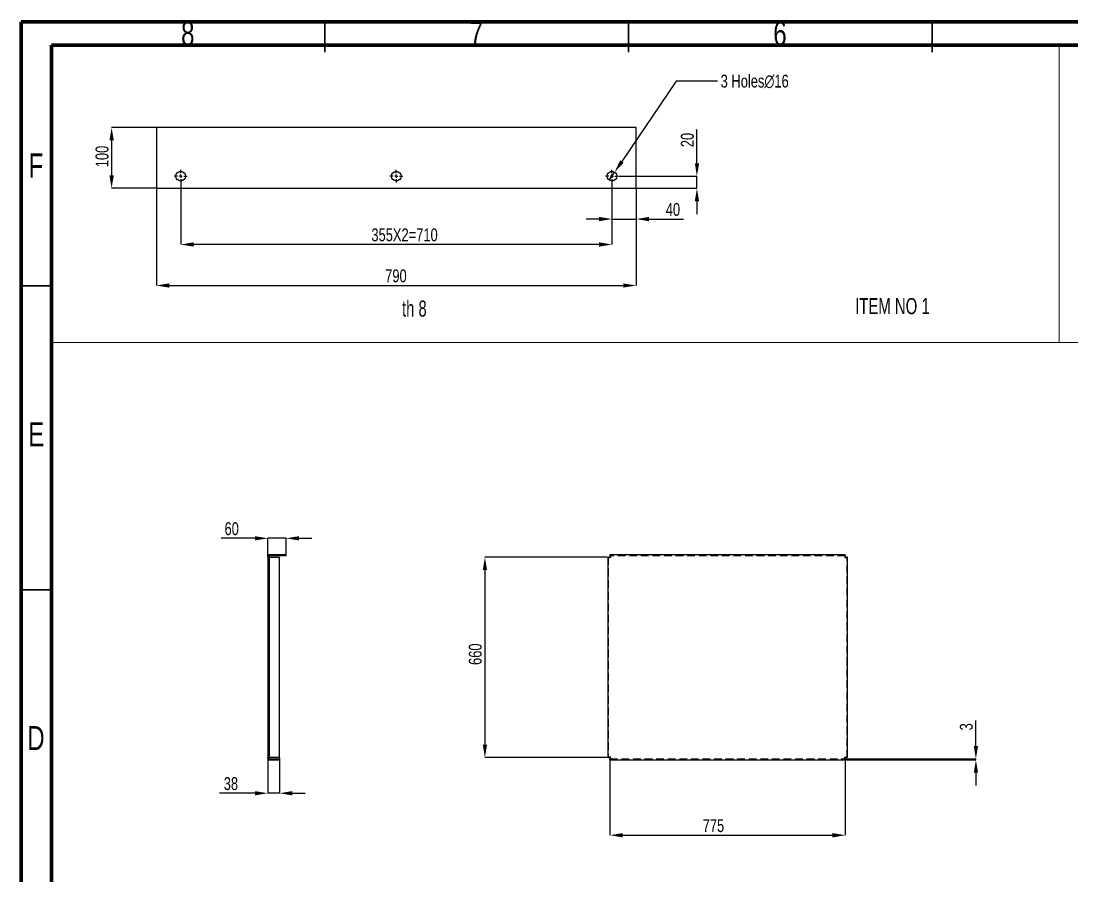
# Model space of a CAD drawing. Header units: millimetres. Extents: x 15 to 1266, y -324 to 294.
# Drawn here: x 866.3 to 1039.3, y 153.7 to 294.4 of the extents above; entities that cross this region are included whole.
import ezdxf

# ---------------------------------------------------------------- set-up
doc = ezdxf.new("R2010")
doc.units = ezdxf.units.MM
doc.header["$PDSIZE"] = -1
doc.linetypes.add('HIDDEN', pattern=[1.905, 1.27, -0.635])
doc.layers.add('FORMAT', color=7, linetype='Continuous')
doc.styles.add('SLDTEXTSTYLE0', font='TXT', dxfattribs={"width": 0.75})
doc.styles.add('SLDTEXTSTYLE3', font='TXT', dxfattribs={"width": 0.694444})
doc.styles.add('SLDTEXTSTYLE4', font='TXT', dxfattribs={"width": 0.6875})
doc.dimstyles.new('SLDDIMSTYLE10', dxfattribs={"dimtxt": 2.116667, "dimasz": 2.116667, "dimexe": 0, "dimexo": 0.0625, "dimgap": 0.529167, "dimtad": 0, "dimtih": 1, "dimtoh": 1, "dimdec": 0, "dimlfac": 10, "dimrnd": 1e-09, "dimzin": 12, "dimdsep": 46, "dimtxsty": 'SLDTEXTSTYLE0', "dimblk1": 'NONE', "dimsah": 1, "dimcen": 0, "dimadec": 0, "dimazin": 3, "dimtfac": 1, "dimtdec": 0, "dimtmove": 0, "dimatfit": 3, "dimldrblk": 'NONE', "dimfxl": 1, "dimfrac": 2, "dimtolj": 1, "dimtzin": 12, "dimarcsym": 0})
doc.dimstyles.new('SLDDIMSTYLE11', dxfattribs={"dimtxt": 2.116667, "dimasz": 2.116667, "dimexe": 0, "dimexo": 0.0625, "dimgap": 0.529167, "dimtad": 1, "dimdec": 0, "dimlfac": 20, "dimrnd": 1e-09, "dimzin": 12, "dimdsep": 46, "dimtxsty": 'SLDTEXTSTYLE0', "dimsah": 1, "dimcen": 0.09, "dimadec": 0, "dimazin": 3, "dimtfac": 1, "dimtdec": 0, "dimtmove": 0, "dimatfit": 0, "dimfxl": 1, "dimfrac": 2, "dimtolj": 1, "dimtzin": 12, "dimarcsym": 0})
doc.dimstyles.new('SLDDIMSTYLE12', dxfattribs={"dimtxt": 2.116667, "dimasz": 2.116667, "dimexe": 0, "dimexo": 0.0625, "dimgap": 0.529167, "dimtad": 1, "dimdec": 0, "dimlfac": 20, "dimrnd": 1e-09, "dimzin": 12, "dimdsep": 46, "dimtxsty": 'SLDTEXTSTYLE0', "dimsah": 1, "dimcen": 0.09, "dimadec": 0, "dimazin": 3, "dimtfac": 1, "dimtdec": 0, "dimtofl": 0, "dimtmove": 0, "dimatfit": 3, "dimfxl": 1, "dimfrac": 2, "dimtolj": 1, "dimtzin": 12, "dimarcsym": 0})
doc.dimstyles.new('SLDDIMSTYLE8', dxfattribs={"dimtxt": 2.116667, "dimasz": 2.116667, "dimexe": 0, "dimexo": 0.0625, "dimgap": 0.529167, "dimtad": 1, "dimdec": 0, "dimlfac": 10, "dimrnd": 1e-09, "dimzin": 12, "dimdsep": 46, "dimtxsty": 'SLDTEXTSTYLE0', "dimsah": 1, "dimcen": 0.09, "dimadec": 0, "dimazin": 3, "dimtfac": 1, "dimtdec": 0, "dimtmove": 0, "dimatfit": 0, "dimfxl": 1, "dimfrac": 2, "dimtolj": 1, "dimtzin": 12, "dimarcsym": 0})
doc.dimstyles.new('SLDDIMSTYLE9', dxfattribs={"dimtxt": 2.116667, "dimasz": 2.116667, "dimexe": 0, "dimexo": 0.0625, "dimgap": 0.529167, "dimtad": 1, "dimdec": 0, "dimlfac": 10, "dimrnd": 1e-09, "dimzin": 12, "dimdsep": 46, "dimtxsty": 'SLDTEXTSTYLE0', "dimsah": 1, "dimcen": 0.09, "dimadec": 0, "dimazin": 3, "dimtfac": 1, "dimtdec": 0, "dimtofl": 0, "dimtmove": 0, "dimatfit": 3, "dimfxl": 1, "dimfrac": 2, "dimtolj": 1, "dimtzin": 12, "dimarcsym": 0})

# ---------------------------------------------------------------- blocks, each defined once
blk = doc.blocks.new('*D605')
at = {"layer": 'Defpoints', "color": 0}
for p in [(888.55, 266.87), (967.55, 266.87), (967.55, 250.87)]:
    blk.add_point(p, dxfattribs=at)
at = {"layer": 'FORMAT', "color": 0, "lineweight": -2}
for p, q in [((888.55, 266.81), (888.55, 250.87)), ((967.55, 266.81), (967.55, 250.87)), ((890.67, 250.87), (965.44, 250.87))]:
    blk.add_line(p, q, dxfattribs=at)
at = {"layer": 'FORMAT', "color": 0}
for points in [[(890.67, 251.22), (890.67, 250.52), (888.55, 250.87)], [(965.44, 251.22), (965.44, 250.52), (967.55, 250.87)]]:
    blk.add_solid(points, dxfattribs=at)
at = {"layer": 'FORMAT', "color": 0, "insert": (927.99, 253.52), "char_height": 2.117, "attachment_point": 2, "style": 'SLDTEXTSTYLE0'}
blk.add_mtext('\\A1;790', dxfattribs=at)
blk = doc.blocks.new('*D606')
at = {"layer": 'Defpoints', "color": 0}
for p in [(888.55, 276.87), (881.18, 266.87), (888.55, 266.87)]:
    blk.add_point(p, dxfattribs=at)
at = {"layer": 'FORMAT', "color": 0, "lineweight": -2}
for p, q in [((888.49, 276.87), (881.18, 276.87)), ((881.18, 274.75), (881.18, 268.99)), ((888.49, 266.87), (881.18, 266.87))]:
    blk.add_line(p, q, dxfattribs=at)
at = {"layer": 'FORMAT', "color": 0}
for points in [[(880.83, 274.75), (881.54, 274.75), (881.18, 276.87)], [(880.83, 268.99), (881.54, 268.99), (881.18, 266.87)]]:
    blk.add_solid(points, dxfattribs=at)
at = {"layer": 'FORMAT', "color": 0, "insert": (878.54, 272.11), "char_height": 2.117, "attachment_point": 2, "rotation": 90, "style": 'SLDTEXTSTYLE0'}
blk.add_mtext('\\A1;100', dxfattribs=at)
blk = doc.blocks.new('*D607')
at = {"layer": 'Defpoints', "color": 0}
for p in [(963.55, 267.82), (967.55, 266.87), (967.55, 261.81)]:
    blk.add_point(p, dxfattribs=at)
at = {"layer": 'FORMAT', "color": 0, "lineweight": -2}
for p, q in [((963.55, 267.76), (963.55, 261.81)), ((967.55, 266.81), (967.55, 261.81)), ((961.44, 261.81), (959.32, 261.81)), ((963.55, 261.81), (967.55, 261.81)), ((969.67, 261.81), (975.32, 261.81))]:
    blk.add_line(p, q, dxfattribs=at)
at = {"layer": 'FORMAT', "color": 0}
for points in [[(961.44, 262.16), (961.44, 261.45), (963.55, 261.81)], [(969.67, 262.16), (969.67, 261.45), (967.55, 261.81)]]:
    blk.add_solid(points, dxfattribs=at)
at = {"layer": 'FORMAT', "color": 0, "insert": (973.6, 264.45), "char_height": 2.117, "attachment_point": 2, "style": 'SLDTEXTSTYLE0'}
blk.add_mtext('\\A1;40', dxfattribs=at)
blk = doc.blocks.new('*D608')
at = {"layer": 'Defpoints', "color": 0}
for p in [(964.6, 268.87), (967.55, 266.87), (977.55, 266.87)]:
    blk.add_point(p, dxfattribs=at)
at = {"layer": 'FORMAT', "color": 0, "lineweight": -2}
for p, q in [((977.55, 270.99), (977.55, 276.54)), ((964.67, 268.87), (977.55, 268.87)), ((977.55, 266.87), (977.55, 268.87)), ((967.62, 266.87), (977.55, 266.87)), ((977.55, 264.75), (977.55, 262.64))]:
    blk.add_line(p, q, dxfattribs=at)
at = {"layer": 'FORMAT', "color": 0}
for points in [[(977.2, 270.99), (977.91, 270.99), (977.55, 268.87)], [(977.2, 264.75), (977.91, 264.75), (977.55, 266.87)]]:
    blk.add_solid(points, dxfattribs=at)
at = {"layer": 'FORMAT', "color": 0, "insert": (974.91, 274.82), "char_height": 2.117, "attachment_point": 2, "rotation": 90, "style": 'SLDTEXTSTYLE0'}
blk.add_mtext('\\A1;20', dxfattribs=at)
blk = doc.blocks.new('*D609')
at = {"layer": 'Defpoints', "color": 0}
for p in [(892.55, 267.82), (963.55, 267.82), (892.55, 257.62)]:
    blk.add_point(p, dxfattribs=at)
at = {"layer": 'FORMAT', "color": 0, "lineweight": -2}
for p, q in [((892.55, 267.76), (892.55, 257.62)), ((963.55, 267.76), (963.55, 257.62)), ((961.44, 257.62), (894.67, 257.62))]:
    blk.add_line(p, q, dxfattribs=at)
at = {"layer": 'FORMAT', "color": 0}
for points in [[(894.67, 257.97), (894.67, 257.27), (892.55, 257.62)], [(961.44, 257.97), (961.44, 257.27), (963.55, 257.62)]]:
    blk.add_solid(points, dxfattribs=at)
at = {"layer": 'FORMAT', "color": 0, "insert": (929.41, 260.27), "char_height": 2.1167, "attachment_point": 2, "style": 'SLDTEXTSTYLE0'}
blk.add_mtext('\\A1;355X2=710', dxfattribs=at)
blk = doc.blocks.new('*D610')
at = {"layer": 'Defpoints', "color": 0}
for p in [(963.11, 268.21), (964, 269.53)]:
    blk.add_point(p, dxfattribs=at)
at = {"layer": 'FORMAT', "color": 0, "lineweight": -2}
for p, q in [((974.15, 284.52), (965.19, 271.29)), ((980.93, 284.52), (974.15, 284.52)), ((963.11, 268.21), (964, 269.53))]:
    blk.add_line(p, q, dxfattribs=at)
at = {"layer": 'FORMAT', "color": 0}
blk.add_solid([(964.9, 271.48), (965.48, 271.09), (964, 269.53)], dxfattribs=at)
at = {"layer": 'FORMAT', "color": 0, "insert": (981.46, 285.58), "char_height": 2.1167, "attachment_point": 1, "style": 'SLDTEXTSTYLE0'}
blk.add_mtext('\\A1;3 Holes∅16', dxfattribs=at)
blk = doc.blocks.new('_None')
blk = doc.blocks.new('SW_CENTERMARKSYMBOL_74')
at = {"layer": 'FORMAT', "color": 0}
for p, q in [((-0.5, 0), (-1.05, 0)), ((0, 0), (-0.25, 0)), ((0, 0.5), (0, 1.05)), ((0, 0), (0, 0.25)), ((0, 0), (0, -0.25)), ((0, 0), (0.25, 0)), ((0.5, 0), (1.05, 0)), ((0, -0.5), (0, -1.05))]:
    blk.add_line(p, q, dxfattribs=at)
blk = doc.blocks.new('SW_CENTERMARKSYMBOL_75')
at = {"layer": 'FORMAT', "color": 0}
for p, q in [((-0.5, 0), (-1.05, 0)), ((0, 0), (-0.25, 0)), ((0, 0.5), (0, 1.05)), ((0, 0), (0, 0.25)), ((0, 0), (0, -0.25)), ((0, 0), (0.25, 0)), ((0.5, 0), (1.05, 0)), ((0, -0.5), (0, -1.05))]:
    blk.add_line(p, q, dxfattribs=at)
blk = doc.blocks.new('SW_CENTERMARKSYMBOL_76')
at = {"layer": 'FORMAT', "color": 0}
for p, q in [((-0.5, 0), (-1.05, 0)), ((0, 0), (-0.25, 0)), ((0, 0.5), (0, 1.05)), ((0, 0), (0, 0.25)), ((0, 0), (0, -0.25)), ((0, 0), (0.25, 0)), ((0.5, 0), (1.05, 0)), ((0, -0.5), (0, -1.05))]:
    blk.add_line(p, q, dxfattribs=at)
blk = doc.blocks.new('*D611')
at = {"layer": 'Defpoints', "color": 0}
for p in [(906.9, 209.25), (906.9, 206.08), (909.9, 206.53)]:
    blk.add_point(p, dxfattribs=at)
at = {"layer": 'FORMAT', "color": 0, "lineweight": -2}
for p, q in [((904.78, 209.25), (899.23, 209.25)), ((906.9, 206.14), (906.9, 209.25)), ((909.9, 209.25), (906.9, 209.25)), ((909.9, 206.59), (909.9, 209.25)), ((912.02, 209.25), (914.13, 209.25))]:
    blk.add_line(p, q, dxfattribs=at)
at = {"layer": 'FORMAT', "color": 0}
for points in [[(904.78, 209.6), (904.78, 208.9), (906.9, 209.25)], [(912.02, 209.6), (912.02, 208.9), (909.9, 209.25)]]:
    blk.add_solid(points, dxfattribs=at)
at = {"layer": 'FORMAT', "color": 0, "insert": (900.95, 211.89), "char_height": 2.117, "attachment_point": 2, "style": 'SLDTEXTSTYLE0'}
blk.add_mtext('\\A1;60', dxfattribs=at)
blk = doc.blocks.new('*D612')
at = {"layer": 'Defpoints', "color": 0}
for p in [(906.9, 173.08), (908.8, 173.15), (906.9, 167.28)]:
    blk.add_point(p, dxfattribs=at)
at = {"layer": 'FORMAT', "color": 0, "lineweight": -2}
for p, q in [((908.8, 173.09), (908.8, 167.28)), ((906.9, 173.02), (906.9, 167.28)), ((904.78, 167.28), (898.96, 167.28)), ((908.8, 167.28), (906.9, 167.28)), ((910.92, 167.28), (913.03, 167.28))]:
    blk.add_line(p, q, dxfattribs=at)
at = {"layer": 'FORMAT', "color": 0}
for points in [[(904.78, 167.63), (904.78, 166.93), (906.9, 167.28)], [(910.92, 167.63), (910.92, 166.93), (908.8, 167.28)]]:
    blk.add_solid(points, dxfattribs=at)
at = {"layer": 'FORMAT', "color": 0, "insert": (900.82, 169.93), "char_height": 2.117, "attachment_point": 2, "style": 'SLDTEXTSTYLE0'}
blk.add_mtext('\\A1;38', dxfattribs=at)
blk = doc.blocks.new('*D613')
at = {"layer": 'Defpoints', "color": 0}
for p in [(963.23, 172.78), (1001.98, 172.78), (1001.98, 160.37)]:
    blk.add_point(p, dxfattribs=at)
at = {"layer": 'FORMAT', "color": 0, "lineweight": -2}
for p, q in [((963.23, 172.72), (963.23, 160.37)), ((1001.98, 172.72), (1001.98, 160.37)), ((965.34, 160.37), (999.87, 160.37))]:
    blk.add_line(p, q, dxfattribs=at)
at = {"layer": 'FORMAT', "color": 0}
for points in [[(965.34, 160.72), (965.34, 160.01), (963.23, 160.37)], [(999.87, 160.72), (999.87, 160.01), (1001.98, 160.37)]]:
    blk.add_solid(points, dxfattribs=at)
at = {"layer": 'FORMAT', "color": 0, "insert": (980.27, 163.01), "char_height": 2.117, "attachment_point": 2, "style": 'SLDTEXTSTYLE0'}
blk.add_mtext('\\A1;775', dxfattribs=at)
blk = doc.blocks.new('*D614')
at = {"layer": 'Defpoints', "color": 0}
for p in [(962.85, 206.16), (942.64, 173.15), (962.85, 173.15)]:
    blk.add_point(p, dxfattribs=at)
at = {"layer": 'FORMAT', "color": 0, "lineweight": -2}
for p, q in [((962.79, 206.16), (942.64, 206.16)), ((942.64, 204.04), (942.64, 175.27)), ((962.79, 173.15), (942.64, 173.15))]:
    blk.add_line(p, q, dxfattribs=at)
at = {"layer": 'FORMAT', "color": 0}
for points in [[(942.29, 204.04), (942.99, 204.04), (942.64, 206.16)], [(942.29, 175.27), (942.99, 175.27), (942.64, 173.15)]]:
    blk.add_solid(points, dxfattribs=at)
at = {"layer": 'FORMAT', "color": 0, "insert": (939.99, 190.17), "char_height": 2.117, "attachment_point": 2, "rotation": 90, "style": 'SLDTEXTSTYLE0'}
blk.add_mtext('\\A1;660', dxfattribs=at)
blk = doc.blocks.new('*D615')
at = {"layer": 'Defpoints', "color": 0}
for p in [(1001.98, 172.93), (1001.98, 172.78), (1023.48, 172.78)]:
    blk.add_point(p, dxfattribs=at)
at = {"layer": 'FORMAT', "color": 0, "lineweight": -2}
for p, q in [((1023.48, 175.05), (1023.48, 179.28)), ((1002.05, 172.93), (1023.48, 172.93)), ((1002.05, 172.78), (1023.48, 172.78)), ((1023.48, 172.78), (1023.48, 172.93)), ((1023.48, 170.67), (1023.48, 168.55))]:
    blk.add_line(p, q, dxfattribs=at)
at = {"layer": 'FORMAT', "color": 0}
for points in [[(1023.13, 175.05), (1023.84, 175.05), (1023.48, 172.93)], [(1023.13, 170.67), (1023.84, 170.67), (1023.48, 172.78)]]:
    blk.add_solid(points, dxfattribs=at)
at = {"layer": 'FORMAT', "color": 0, "insert": (1020.84, 178.22), "char_height": 2.117, "attachment_point": 2, "rotation": 90, "style": 'SLDTEXTSTYLE0'}
blk.add_mtext('\\A1;3', dxfattribs=at)

msp = doc.modelspace()

# ---------------------------------------------------------------- linework, layer by layer
at = {"color": 7, "linetype": 'Continuous', "lineweight": 70}
for p, q in [((866.2637935, 7.2908887), (866.2637935, 294.2908887)), ((866.2637935, 294.2908887), (1266.2637935, 294.2908887)), ((871.2637935, 13.4244138), (871.2637935, 290.4244138)), ((871.2637935, 290.4244138), (1260.6662656, 290.4244138))]:
    msp.add_line(p, q, dxfattribs=at)
at = {"color": 7, "linetype": 'Continuous', "lineweight": 35}
for p, q in [((916.2637935, 289.2908887), (916.2637935, 294.2908887)), ((966.2637935, 289.2908887), (966.2637935, 294.2908887)), ((1016.2637935, 289.2908887), (1016.2637935, 294.2908887)), ((871.2637935, 250.7908887), (866.2637935, 250.7908887)), ((871.2637935, 200.7908887), (866.2637935, 200.7908887))]:
    msp.add_line(p, q, dxfattribs=at)
at = {"color": 7, "linetype": 'Continuous', "lineweight": 18}
for p, q in [((1037.1742205, 290.1112139), (1037.1742205, 241.4892003)), ((871.5059989, 241.4892003), (1169.1110028, 241.4892003))]:
    msp.add_line(p, q, dxfattribs=at)
at = {"color": 7, "linetype": 'Continuous', "lineweight": 25}
for p, q in [((967.5537979, 276.8707006), (888.5537979, 276.8707006)), ((888.5537979, 276.8707006), (888.5537979, 266.8707006)), ((967.5537979, 266.8707006), (967.5537979, 276.8707006)), ((888.5537979, 266.8707006), (967.5537979, 266.8707006)), ((906.9007869, 206.2304154), (907.0507869, 206.2304154)), ((906.9007869, 206.2304154), (906.9007869, 206.0804154)), ((906.9007869, 206.0804154), (906.9007869, 173.2316781)), ((907.0507869, 206.2304154), (907.0507869, 206.1371805)), ((907.2007869, 206.5304154), (907.2007869, 206.3804154)), ((909.9007869, 206.5304154), (907.2007869, 206.5304154)), ((909.9007869, 206.3804154), (907.2007869, 206.3804154)), ((907.2007869, 173.1523888), (907.2007869, 206.1597048)), ((907.2007869, 206.1597048), (908.8007869, 206.1597048)), ((908.8007869, 173.1523888), (908.8007869, 206.1597048)), ((909.9007869, 206.3804154), (909.9007869, 206.5304154)), ((962.8543278, 206.1597048), (962.8543278, 173.1523888)), ((962.8543278, 206.1597048), (963.0043278, 206.1597048)), ((963.3043278, 206.0804154), (963.1543278, 206.0804154)), ((963.2250385, 206.5304154), (963.2250385, 206.3804154)), ((1001.9836171, 206.5304154), (963.2250385, 206.5304154)), ((963.3043278, 206.2304154), (963.3043278, 206.0804154)), ((1001.9043278, 206.2304154), (1001.9043278, 206.0804154)), ((1001.9043278, 206.0804154), (1002.0543278, 206.0804154)), ((1001.9836171, 206.5304154), (1001.9836171, 206.3804154)), ((1002.3543278, 206.1597048), (1002.2043278, 206.1597048)), ((1002.3543278, 173.1523888), (1002.3543278, 206.1597048)), ((906.9007869, 173.0816781), (906.9007869, 173.2316781)), ((906.9007869, 173.0816781), (907.0507869, 173.0816781)), ((907.0507869, 173.0816781), (907.0507869, 173.1749131)), ((908.8007869, 173.1523888), (907.2007869, 173.1523888)), ((962.8543278, 173.1523888), (963.0043278, 173.1523888)), ((963.3043278, 173.2316781), (963.1543278, 173.2316781)), ((963.3043278, 173.0816781), (963.3043278, 173.2316781)), ((1001.9043278, 173.2316781), (1002.0543278, 173.2316781)), ((1001.9043278, 173.0816781), (1001.9043278, 173.2316781)), ((1002.3543278, 173.1523888), (1002.2043278, 173.1523888)), ((907.2007869, 172.7816781), (907.2007869, 172.9316781)), ((907.2007869, 172.9316781), (908.8007869, 172.9316781)), ((907.2007869, 172.7816781), (908.8007869, 172.7816781)), ((908.8007869, 172.7816781), (908.8007869, 172.9316781)), ((963.2250385, 172.7816781), (963.2250385, 172.9316781)), ((963.2250385, 172.7816781), (1001.9836171, 172.7816781)), ((1001.9836171, 172.7816781), (1001.9836171, 172.9316781))]:
    msp.add_line(p, q, dxfattribs=at)
at = {"color": 7, "linetype": 'HIDDEN', "lineweight": 18}
for p, q in [((906.9007869, 206.0804154), (907.0507869, 206.0804154)), ((907.0507869, 206.1371805), (907.0507869, 206.0804154)), ((907.0507869, 206.0804154), (907.0507869, 173.2316781)), ((963.0043278, 206.1597048), (963.0043278, 173.1523888)), ((1001.9836171, 206.3804154), (963.2250385, 206.3804154)), ((1002.2043278, 173.1523888), (1002.2043278, 206.1597048)), ((906.9007869, 173.2316781), (907.0507869, 173.2316781)), ((907.0507869, 173.1749131), (907.0507869, 173.2316781)), ((963.2250385, 172.9316781), (1001.9836171, 172.9316781))]:
    msp.add_line(p, q, dxfattribs=at)
at = {"color": 7, "linetype": 'Continuous', "lineweight": 25}
for centre in [(892.5537979, 268.8707006), (928.0537979, 268.8707006), (963.5537979, 268.8707006)]:
    msp.add_circle(centre, 0.8, dxfattribs=at)
for points, knots in [([(907.2007869, 206.5304154), (907.1630549, 206.5304154), (907.124112, 206.5231237), (907.0510267, 206.4933394), (907.0169622, 206.4708549), (906.9603475, 206.4142401), (906.9378629, 206.3801756), (906.9080787, 206.3070903), (906.9007869, 206.2681475), (906.9007869, 206.2304154)], [0, 0, 0, 0, 0.25, 0.25, 0.5, 0.5, 0.75, 0.75, 1, 1, 1, 1]), ([(906.9007869, 206.0804154), (906.9007869, 206.0804154), (906.9080787, 206.085371), (906.9378629, 206.1002378), (906.9603475, 206.1101489), (907.0169622, 206.1299713), (907.0510267, 206.1398824), (907.124112, 206.1547492), (907.1630549, 206.1597048), (907.2007869, 206.1597048)], [0, 0, 0, 0, 0.25, 0.25, 0.5, 0.5, 0.75, 0.75, 1, 1, 1, 1]), ([(907.0507869, 206.2304154), (907.050814, 206.2325808), (907.0508685, 206.2369325), (907.0513108, 206.2434622), (907.0520218, 206.2500045), (907.0530307, 206.2565439), (907.0543326, 206.2630646), (907.0559306, 206.2695509), (907.0578242, 206.2759865), (907.0600126, 206.2823555), (907.0624937, 206.2886415), (907.0652645, 206.2948286), (907.0683208, 206.3009007), (907.0716572, 206.3068422), (907.0752676, 206.3126375), (907.0791445, 206.3182718), (907.0832796, 206.3237305), (907.0876637, 206.3289995), (907.0922864, 206.3340655), (907.0971368, 206.3389159), (907.1022028, 206.3435386), (907.1074718, 206.3479227), (907.1129305, 206.3520578), (907.1185648, 206.3559347), (907.1243602, 206.3595451), (907.1303016, 206.3628816), (907.1363737, 206.3659378), (907.1425608, 206.3687086), (907.1488468, 206.3711897), (907.1552158, 206.3733781), (907.1616514, 206.3752717), (907.1681377, 206.3768697), (907.1746584, 206.3781716), (907.1811978, 206.3791805), (907.1877401, 206.3798915), (907.1942698, 206.3803338), (907.1986215, 206.3803883), (907.2007869, 206.3804154)], [0, 0, 0, 0, 0.025901347, 0.0520544807, 0.078516442, 0.1053285402, 0.1325177943, 0.1600984631, 0.1880735701, 0.2164363599, 0.2451716513, 0.2742570699, 0.3036641592, 0.3333593737, 0.3633049683, 0.3934597956, 0.4237800259, 0.4542198067, 0.4847318732, 0.5152681268, 0.5457801933, 0.5762199741, 0.6065402044, 0.6366950317, 0.6666406263, 0.6963358408, 0.7257429301, 0.7548283487, 0.7835636401, 0.8119264299, 0.8399015369, 0.8674822057, 0.8946714598, 0.921483558, 0.9479455193, 0.974098653, 1, 1, 1, 1]), ([(962.8543278, 206.1597048), (962.8543278, 206.1597048), (962.8616196, 206.1547492), (962.8914038, 206.1398824), (962.9138884, 206.1299713), (962.9705031, 206.1101489), (963.0045676, 206.1002378), (963.0776529, 206.085371), (963.1165958, 206.0804154), (963.1543278, 206.0804154)], [0, 0, 0, 0, 0.25, 0.25, 0.5, 0.5, 0.75, 0.75, 1, 1, 1, 1]), ([(963.1543278, 206.0804154), (963.1521624, 206.0804532), (963.1478107, 206.080529), (963.141281, 206.0811143), (963.1347387, 206.0820152), (963.1281993, 206.0832456), (963.1216786, 206.0847732), (963.1151923, 206.0865782), (963.1087567, 206.0886377), (963.1023877, 206.0909297), (963.0961017, 206.0934319), (963.0899146, 206.0961222), (963.0838425, 206.0989784), (963.0779011, 206.1019784), (963.0721057, 206.1051), (963.0664714, 206.1083213), (963.0610127, 206.1116199), (963.0557437, 206.1149739), (963.0506777, 206.118361), (963.0458273, 206.1217592), (963.0412046, 206.1251463), (963.0368205, 206.1285003), (963.0326854, 206.1317989), (963.0288085, 206.1350201), (963.0251981, 206.1381418), (963.0218617, 206.1411418), (963.0188054, 206.143998), (963.0160346, 206.1466883), (963.0135535, 206.1491905), (963.0113651, 206.1514825), (963.0094715, 206.153542), (963.0078735, 206.155347), (963.0065716, 206.1568745), (963.0055627, 206.1581049), (963.0048517, 206.1590059), (963.0044094, 206.1595912), (963.0043549, 206.159667), (963.0043278, 206.1597048)], [0, 0, 0, 0, 0.025901347, 0.0520544807, 0.078516442, 0.1053285402, 0.1325177943, 0.1600984631, 0.1880735701, 0.2164363599, 0.2451716513, 0.2742570699, 0.3036641592, 0.3333593737, 0.3633049683, 0.3934597956, 0.4237800259, 0.4542198067, 0.4847318732, 0.5152681268, 0.5457801933, 0.5762199741, 0.6065402044, 0.6366950317, 0.6666406263, 0.6963358408, 0.7257429301, 0.7548283487, 0.7835636401, 0.8119264299, 0.8399015369, 0.8674822057, 0.8946714598, 0.921483558, 0.9479455193, 0.974098653, 1, 1, 1, 1]), ([(963.3043278, 206.2304154), (963.3043278, 206.2681475), (963.2993722, 206.3070903), (963.2845055, 206.3801756), (963.2745943, 206.4142401), (963.254772, 206.4708549), (963.2448608, 206.4933394), (963.229994, 206.5231237), (963.2250385, 206.5304154), (963.2250385, 206.5304154)], [0, 0, 0, 0, 0.25, 0.25, 0.5, 0.5, 0.75, 0.75, 1, 1, 1, 1]), ([(963.2250385, 206.3804154), (963.2250762, 206.3803883), (963.225152, 206.3803338), (963.2257373, 206.3798915), (963.2266383, 206.3791805), (963.2278687, 206.3781716), (963.2293962, 206.3768697), (963.2312012, 206.3752717), (963.2332607, 206.3733781), (963.2355527, 206.3711897), (963.2380549, 206.3687086), (963.2407452, 206.3659378), (963.2436014, 206.3628816), (963.2466014, 206.3595451), (963.2497231, 206.3559347), (963.2529443, 206.3520578), (963.2562429, 206.3479227), (963.2595969, 206.3435386), (963.262984, 206.3389159), (963.2663822, 206.3340655), (963.2697693, 206.3289995), (963.2731233, 206.3237305), (963.2764219, 206.3182718), (963.2796432, 206.3126375), (963.2827648, 206.3068422), (963.2857648, 206.3009007), (963.2886211, 206.2948286), (963.2913113, 206.2886415), (963.2938135, 206.2823555), (963.2961055, 206.2759865), (963.298165, 206.2695509), (963.29997, 206.2630646), (963.3014976, 206.2565439), (963.302728, 206.2500045), (963.3036289, 206.2434622), (963.3042142, 206.2369325), (963.3042901, 206.2325808), (963.3043278, 206.2304154)], [0, 0, 0, 0, 0.025901347, 0.0520544807, 0.078516442, 0.1053285402, 0.1325177943, 0.1600984631, 0.1880735701, 0.2164363599, 0.2451716513, 0.2742570699, 0.3036641592, 0.3333593737, 0.3633049683, 0.3934597956, 0.4237800259, 0.4542198067, 0.4847318732, 0.5152681268, 0.5457801933, 0.5762199741, 0.6065402044, 0.6366950317, 0.6666406263, 0.6963358408, 0.7257429301, 0.7548283487, 0.7835636401, 0.8119264299, 0.8399015369, 0.8674822057, 0.8946714598, 0.921483558, 0.9479455193, 0.974098653, 1, 1, 1, 1]), ([(1001.9836171, 206.5304154), (1001.9836171, 206.5304154), (1001.9786615, 206.5231237), (1001.9637948, 206.4933394), (1001.9538836, 206.4708549), (1001.9340613, 206.4142401), (1001.9241501, 206.3801756), (1001.9092834, 206.3070903), (1001.9043278, 206.2681475), (1001.9043278, 206.2304154)], [0, 0, 0, 0, 0.25, 0.25, 0.5, 0.5, 0.75, 0.75, 1, 1, 1, 1]), ([(1001.9043278, 206.2304154), (1001.9043655, 206.2325808), (1001.9044413, 206.2369325), (1001.9050267, 206.2434622), (1001.9059276, 206.2500045), (1001.907158, 206.2565439), (1001.9086855, 206.2630646), (1001.9104905, 206.2695509), (1001.9125501, 206.2759865), (1001.914842, 206.2823555), (1001.9173442, 206.2886415), (1001.9200345, 206.2948286), (1001.9228907, 206.3009007), (1001.9258907, 206.3068422), (1001.9290124, 206.3126375), (1001.9322336, 206.3182718), (1001.9355323, 206.3237305), (1001.9388862, 206.3289995), (1001.9422733, 206.3340655), (1001.9456715, 206.3389159), (1001.9490587, 206.3435386), (1001.9524126, 206.3479227), (1001.9557113, 206.3520578), (1001.9589325, 206.3559347), (1001.9620542, 206.3595451), (1001.9650542, 206.3628816), (1001.9679104, 206.3659378), (1001.9706007, 206.3687086), (1001.9731029, 206.3711897), (1001.9753948, 206.3733781), (1001.9774543, 206.3752717), (1001.9792594, 206.3768697), (1001.9807869, 206.3781716), (1001.9820173, 206.3791805), (1001.9829182, 206.3798915), (1001.9835036, 206.3803338), (1001.9835794, 206.3803883), (1001.9836171, 206.3804154)], [0, 0, 0, 0, 0.025901347, 0.0520544807, 0.078516442, 0.1053285402, 0.1325177943, 0.1600984631, 0.1880735701, 0.2164363599, 0.2451716513, 0.2742570699, 0.3036641592, 0.3333593737, 0.3633049683, 0.3934597956, 0.4237800259, 0.4542198067, 0.4847318732, 0.5152681268, 0.5457801933, 0.5762199741, 0.6065402044, 0.6366950317, 0.6666406263, 0.6963358408, 0.7257429301, 0.7548283487, 0.7835636401, 0.8119264299, 0.8399015369, 0.8674822057, 0.8946714598, 0.921483558, 0.9479455193, 0.974098653, 1, 1, 1, 1]), ([(1002.0543278, 206.0804154), (1002.0920598, 206.0804154), (1002.1310027, 206.085371), (1002.2040879, 206.1002378), (1002.2381524, 206.1101489), (1002.2947672, 206.1299713), (1002.3172518, 206.1398824), (1002.347036, 206.1547492), (1002.3543278, 206.1597048), (1002.3543278, 206.1597048)], [0, 0, 0, 0, 0.25, 0.25, 0.5, 0.5, 0.75, 0.75, 1, 1, 1, 1]), ([(1002.2043278, 206.1597048), (1002.2043007, 206.159667), (1002.2042461, 206.1595912), (1002.2038038, 206.1590059), (1002.2030929, 206.1581049), (1002.202084, 206.1568745), (1002.2007821, 206.155347), (1002.1991841, 206.153542), (1002.1972905, 206.1514825), (1002.1951021, 206.1491905), (1002.1926209, 206.1466883), (1002.1898502, 206.143998), (1002.1867939, 206.1411418), (1002.1834574, 206.1381418), (1002.1798471, 206.1350201), (1002.1759702, 206.1317989), (1002.171835, 206.1285003), (1002.167451, 206.1251463), (1002.1628282, 206.1217592), (1002.1579779, 206.118361), (1002.1529119, 206.1149739), (1002.1476428, 206.1116199), (1002.1421842, 206.1083213), (1002.1365499, 206.1051), (1002.1307545, 206.1019784), (1002.1248131, 206.0989784), (1002.1187409, 206.0961222), (1002.1125539, 206.0934319), (1002.1062678, 206.0909297), (1002.0998989, 206.0886377), (1002.0934632, 206.0865782), (1002.086977, 206.0847732), (1002.0804562, 206.0832456), (1002.0739169, 206.0820152), (1002.0673746, 206.0811143), (1002.0608449, 206.080529), (1002.0564931, 206.0804532), (1002.0543278, 206.0804154)], [0, 0, 0, 0, 0.025901347, 0.0520544807, 0.078516442, 0.1053285402, 0.1325177943, 0.1600984631, 0.1880735701, 0.2164363599, 0.2451716513, 0.2742570699, 0.3036641592, 0.3333593737, 0.3633049683, 0.3934597956, 0.4237800259, 0.4542198067, 0.4847318732, 0.5152681268, 0.5457801933, 0.5762199741, 0.6065402044, 0.6366950317, 0.6666406263, 0.6963358408, 0.7257429301, 0.7548283487, 0.7835636401, 0.8119264299, 0.8399015369, 0.8674822057, 0.8946714598, 0.921483558, 0.9479455193, 0.974098653, 1, 1, 1, 1]), ([(907.2007869, 173.1523888), (907.1630549, 173.1523888), (907.124112, 173.1573443), (907.0510267, 173.1722111), (907.0169622, 173.1821223), (906.9603475, 173.2019446), (906.9378629, 173.2118558), (906.9080787, 173.2267225), (906.9007869, 173.2316781), (906.9007869, 173.2316781)], [0, 0, 0, 0, 0.25, 0.25, 0.5, 0.5, 0.75, 0.75, 1, 1, 1, 1]), ([(906.9007869, 173.0816781), (906.9007869, 173.0439461), (906.9080787, 173.0050032), (906.9378629, 172.9319179), (906.9603475, 172.8978535), (907.0169622, 172.8412387), (907.0510267, 172.8187541), (907.124112, 172.7889699), (907.1630549, 172.7816781), (907.2007869, 172.7816781)], [0, 0, 0, 0, 0.25, 0.25, 0.5, 0.5, 0.75, 0.75, 1, 1, 1, 1]), ([(907.2007869, 172.9316781), (907.1986215, 172.9317052), (907.1942698, 172.9317597), (907.1877401, 172.932202), (907.1811978, 172.932913), (907.1746584, 172.9339219), (907.1681377, 172.9352238), (907.1616514, 172.9368218), (907.1552158, 172.9387154), (907.1488468, 172.9409038), (907.1425608, 172.9433849), (907.1363737, 172.9461557), (907.1303016, 172.949212), (907.1243602, 172.9525484), (907.1185648, 172.9561588), (907.1129305, 172.9600357), (907.1074718, 172.9641708), (907.1022028, 172.9685549), (907.0971368, 172.9731776), (907.0922864, 172.978028), (907.0876637, 172.983094), (907.0832796, 172.988363), (907.0791445, 172.9938217), (907.0752676, 172.999456), (907.0716572, 173.0052514), (907.0683208, 173.0111928), (907.0652645, 173.0172649), (907.0624937, 173.023452), (907.0600126, 173.029738), (907.0578242, 173.036107), (907.0559306, 173.0425426), (907.0543326, 173.0490289), (907.0530307, 173.0555496), (907.0520218, 173.062089), (907.0513108, 173.0686313), (907.0508685, 173.075161), (907.050814, 173.0795127), (907.0507869, 173.0816781)], [0, 0, 0, 0, 0.025901347, 0.0520544807, 0.078516442, 0.1053285402, 0.1325177943, 0.1600984631, 0.1880735701, 0.2164363599, 0.2451716513, 0.2742570699, 0.3036641592, 0.3333593737, 0.3633049683, 0.3934597956, 0.4237800259, 0.4542198067, 0.4847318732, 0.5152681268, 0.5457801933, 0.5762199741, 0.6065402044, 0.6366950317, 0.6666406263, 0.6963358408, 0.7257429301, 0.7548283487, 0.7835636401, 0.8119264299, 0.8399015369, 0.8674822057, 0.8946714598, 0.921483558, 0.9479455193, 0.974098653, 1, 1, 1, 1]), ([(963.1543278, 173.2316781), (963.1165958, 173.2316781), (963.0776529, 173.2267225), (963.0045676, 173.2118558), (962.9705031, 173.2019446), (962.9138884, 173.1821223), (962.8914038, 173.1722111), (962.8616196, 173.1573443), (962.8543278, 173.1523888), (962.8543278, 173.1523888)], [0, 0, 0, 0, 0.25, 0.25, 0.5, 0.5, 0.75, 0.75, 1, 1, 1, 1]), ([(963.0043278, 173.1523888), (963.0043549, 173.1524265), (963.0044094, 173.1525023), (963.0048517, 173.1530877), (963.0055627, 173.1539886), (963.0065716, 173.155219), (963.0078735, 173.1567465), (963.0094715, 173.1585515), (963.0113651, 173.160611), (963.0135535, 173.162903), (963.0160346, 173.1654052), (963.0188054, 173.1680955), (963.0218617, 173.1709517), (963.0251981, 173.1739517), (963.0288085, 173.1770734), (963.0326854, 173.1802946), (963.0368205, 173.1835933), (963.0412046, 173.1869472), (963.0458273, 173.1903343), (963.0506777, 173.1937325), (963.0557437, 173.1971197), (963.0610127, 173.2004736), (963.0664714, 173.2037722), (963.0721057, 173.2069935), (963.0779011, 173.2101151), (963.0838425, 173.2131152), (963.0899146, 173.2159714), (963.0961017, 173.2186616), (963.1023877, 173.2211638), (963.1087567, 173.2234558), (963.1151923, 173.2255153), (963.1216786, 173.2273204), (963.1281993, 173.2288479), (963.1347387, 173.2300783), (963.141281, 173.2309792), (963.1478107, 173.2315646), (963.1521624, 173.2316404), (963.1543278, 173.2316781)], [0, 0, 0, 0, 0.025901347, 0.0520544807, 0.078516442, 0.1053285402, 0.1325177943, 0.1600984631, 0.1880735701, 0.2164363599, 0.2451716513, 0.2742570699, 0.3036641592, 0.3333593737, 0.3633049683, 0.3934597956, 0.4237800259, 0.4542198067, 0.4847318732, 0.5152681268, 0.5457801933, 0.5762199741, 0.6065402044, 0.6366950317, 0.6666406263, 0.6963358408, 0.7257429301, 0.7548283487, 0.7835636401, 0.8119264299, 0.8399015369, 0.8674822057, 0.8946714598, 0.921483558, 0.9479455193, 0.974098653, 1, 1, 1, 1]), ([(963.2250385, 172.7816781), (963.2250385, 172.7816781), (963.229994, 172.7889699), (963.2448608, 172.8187541), (963.254772, 172.8412387), (963.2745943, 172.8978535), (963.2845055, 172.9319179), (963.2993722, 173.0050032), (963.3043278, 173.0439461), (963.3043278, 173.0816781)], [0, 0, 0, 0, 0.25, 0.25, 0.5, 0.5, 0.75, 0.75, 1, 1, 1, 1]), ([(963.3043278, 173.0816781), (963.3042901, 173.0795127), (963.3042142, 173.075161), (963.3036289, 173.0686313), (963.302728, 173.062089), (963.3014976, 173.0555496), (963.29997, 173.0490289), (963.298165, 173.0425426), (963.2961055, 173.036107), (963.2938135, 173.029738), (963.2913113, 173.023452), (963.2886211, 173.0172649), (963.2857648, 173.0111928), (963.2827648, 173.0052514), (963.2796432, 172.999456), (963.2764219, 172.9938217), (963.2731233, 172.988363), (963.2697693, 172.983094), (963.2663822, 172.978028), (963.262984, 172.9731776), (963.2595969, 172.9685549), (963.2562429, 172.9641708), (963.2529443, 172.9600357), (963.2497231, 172.9561588), (963.2466014, 172.9525484), (963.2436014, 172.949212), (963.2407452, 172.9461557), (963.2380549, 172.9433849), (963.2355527, 172.9409038), (963.2332607, 172.9387154), (963.2312012, 172.9368218), (963.2293962, 172.9352238), (963.2278687, 172.9339219), (963.2266383, 172.932913), (963.2257373, 172.932202), (963.225152, 172.9317597), (963.2250762, 172.9317052), (963.2250385, 172.9316781)], [0, 0, 0, 0, 0.025901347, 0.0520544807, 0.078516442, 0.1053285402, 0.1325177943, 0.1600984631, 0.1880735701, 0.2164363599, 0.2451716513, 0.2742570699, 0.3036641592, 0.3333593737, 0.3633049683, 0.3934597956, 0.4237800259, 0.4542198067, 0.4847318732, 0.5152681268, 0.5457801933, 0.5762199741, 0.6065402044, 0.6366950317, 0.6666406263, 0.6963358408, 0.7257429301, 0.7548283487, 0.7835636401, 0.8119264299, 0.8399015369, 0.8674822057, 0.8946714598, 0.921483558, 0.9479455193, 0.974098653, 1, 1, 1, 1]), ([(1001.9043278, 173.0816781), (1001.9043278, 173.0439461), (1001.9092834, 173.0050032), (1001.9241501, 172.9319179), (1001.9340613, 172.8978535), (1001.9538836, 172.8412387), (1001.9637948, 172.8187541), (1001.9786615, 172.7889699), (1001.9836171, 172.7816781), (1001.9836171, 172.7816781)], [0, 0, 0, 0, 0.25, 0.25, 0.5, 0.5, 0.75, 0.75, 1, 1, 1, 1]), ([(1001.9836171, 172.9316781), (1001.9835794, 172.9317052), (1001.9835036, 172.9317597), (1001.9829182, 172.932202), (1001.9820173, 172.932913), (1001.9807869, 172.9339219), (1001.9792594, 172.9352238), (1001.9774543, 172.9368218), (1001.9753948, 172.9387154), (1001.9731029, 172.9409038), (1001.9706007, 172.9433849), (1001.9679104, 172.9461557), (1001.9650542, 172.949212), (1001.9620542, 172.9525484), (1001.9589325, 172.9561588), (1001.9557113, 172.9600357), (1001.9524126, 172.9641708), (1001.9490587, 172.9685549), (1001.9456715, 172.9731776), (1001.9422733, 172.978028), (1001.9388862, 172.983094), (1001.9355323, 172.988363), (1001.9322336, 172.9938217), (1001.9290124, 172.999456), (1001.9258907, 173.0052514), (1001.9228907, 173.0111928), (1001.9200345, 173.0172649), (1001.9173442, 173.023452), (1001.914842, 173.029738), (1001.9125501, 173.036107), (1001.9104905, 173.0425426), (1001.9086855, 173.0490289), (1001.907158, 173.0555496), (1001.9059276, 173.062089), (1001.9050267, 173.0686313), (1001.9044413, 173.075161), (1001.9043655, 173.0795127), (1001.9043278, 173.0816781)], [0, 0, 0, 0, 0.025901347, 0.0520544807, 0.078516442, 0.1053285402, 0.1325177943, 0.1600984631, 0.1880735701, 0.2164363599, 0.2451716513, 0.2742570699, 0.3036641592, 0.3333593737, 0.3633049683, 0.3934597956, 0.4237800259, 0.4542198067, 0.4847318732, 0.5152681268, 0.5457801933, 0.5762199741, 0.6065402044, 0.6366950317, 0.6666406263, 0.6963358408, 0.7257429301, 0.7548283487, 0.7835636401, 0.8119264299, 0.8399015369, 0.8674822057, 0.8946714598, 0.921483558, 0.9479455193, 0.974098653, 1, 1, 1, 1]), ([(1002.3543278, 173.1523888), (1002.3543278, 173.1523888), (1002.347036, 173.1573443), (1002.3172518, 173.1722111), (1002.2947672, 173.1821223), (1002.2381524, 173.2019446), (1002.2040879, 173.2118558), (1002.1310027, 173.2267225), (1002.0920598, 173.2316781), (1002.0543278, 173.2316781)], [0, 0, 0, 0, 0.25, 0.25, 0.5, 0.5, 0.75, 0.75, 1, 1, 1, 1]), ([(1002.0543278, 173.2316781), (1002.0564931, 173.2316404), (1002.0608449, 173.2315646), (1002.0673746, 173.2309792), (1002.0739169, 173.2300783), (1002.0804562, 173.2288479), (1002.086977, 173.2273204), (1002.0934632, 173.2255153), (1002.0998989, 173.2234558), (1002.1062678, 173.2211638), (1002.1125539, 173.2186616), (1002.1187409, 173.2159714), (1002.1248131, 173.2131152), (1002.1307545, 173.2101151), (1002.1365499, 173.2069935), (1002.1421842, 173.2037722), (1002.1476428, 173.2004736), (1002.1529119, 173.1971197), (1002.1579779, 173.1937325), (1002.1628282, 173.1903343), (1002.167451, 173.1869472), (1002.171835, 173.1835933), (1002.1759702, 173.1802946), (1002.1798471, 173.1770734), (1002.1834574, 173.1739517), (1002.1867939, 173.1709517), (1002.1898502, 173.1680955), (1002.1926209, 173.1654052), (1002.1951021, 173.162903), (1002.1972905, 173.160611), (1002.1991841, 173.1585515), (1002.2007821, 173.1567465), (1002.202084, 173.155219), (1002.2030929, 173.1539886), (1002.2038038, 173.1530877), (1002.2042461, 173.1525023), (1002.2043007, 173.1524265), (1002.2043278, 173.1523888)], [0, 0, 0, 0, 0.025901347, 0.0520544807, 0.078516442, 0.1053285402, 0.1325177943, 0.1600984631, 0.1880735701, 0.2164363599, 0.2451716513, 0.2742570699, 0.3036641592, 0.3333593737, 0.3633049683, 0.3934597956, 0.4237800259, 0.4542198067, 0.4847318732, 0.5152681268, 0.5457801933, 0.5762199741, 0.6065402044, 0.6366950317, 0.6666406263, 0.6963358408, 0.7257429301, 0.7548283487, 0.7835636401, 0.8119264299, 0.8399015369, 0.8674822057, 0.8946714598, 0.921483558, 0.9479455193, 0.974098653, 1, 1, 1, 1])]:
    msp.add_open_spline(points, degree=3, knots=knots, dxfattribs=at)
at = {"color": 7, "linetype": 'HIDDEN', "lineweight": 18}
for points in [[(907.2007869, 206.1597048), (907.1986215, 206.159667), (907.1942698, 206.1595912), (907.1877401, 206.1590059), (907.1811978, 206.1581049), (907.1746584, 206.1568745), (907.1681377, 206.155347), (907.1616514, 206.153542), (907.1552158, 206.1514825), (907.1488468, 206.1491905), (907.1425608, 206.1466883), (907.1363737, 206.143998), (907.1303016, 206.1411418), (907.1243602, 206.1381418), (907.1185648, 206.1350201), (907.1129305, 206.1317989), (907.1074718, 206.1285003), (907.1022028, 206.1251463), (907.0971368, 206.1217592), (907.0922864, 206.118361), (907.0876637, 206.1149739), (907.0832796, 206.1116199), (907.0791445, 206.1083213), (907.0752676, 206.1051), (907.0716572, 206.1019784), (907.0683208, 206.0989784), (907.0652645, 206.0961222), (907.0624937, 206.0934319), (907.0600126, 206.0909297), (907.0578242, 206.0886377), (907.0559306, 206.0865782), (907.0543326, 206.0847732), (907.0530307, 206.0832456), (907.0520218, 206.0820152), (907.0513108, 206.0811143), (907.0508685, 206.080529), (907.050814, 206.0804532), (907.0507869, 206.0804154)], [(907.0507869, 173.2316781), (907.050814, 173.2316404), (907.0508685, 173.2315646), (907.0513108, 173.2309792), (907.0520218, 173.2300783), (907.0530307, 173.2288479), (907.0543326, 173.2273204), (907.0559306, 173.2255153), (907.0578242, 173.2234558), (907.0600126, 173.2211638), (907.0624937, 173.2186616), (907.0652645, 173.2159714), (907.0683208, 173.2131152), (907.0716572, 173.2101151), (907.0752676, 173.2069935), (907.0791445, 173.2037722), (907.0832796, 173.2004736), (907.0876637, 173.1971197), (907.0922864, 173.1937325), (907.0971368, 173.1903343), (907.1022028, 173.1869472), (907.1074718, 173.1835933), (907.1129305, 173.1802946), (907.1185648, 173.1770734), (907.1243602, 173.1739517), (907.1303016, 173.1709517), (907.1363737, 173.1680955), (907.1425608, 173.1654052), (907.1488468, 173.162903), (907.1552158, 173.160611), (907.1616514, 173.1585515), (907.1681377, 173.1567465), (907.1746584, 173.155219), (907.1811978, 173.1539886), (907.1877401, 173.1530877), (907.1942698, 173.1525023), (907.1986215, 173.1524265), (907.2007869, 173.1523888)]]:
    msp.add_open_spline(points, degree=3, knots=[0, 0, 0, 0, 0.025901347, 0.0520544807, 0.078516442, 0.1053285402, 0.1325177943, 0.1600984631, 0.1880735701, 0.2164363599, 0.2451716513, 0.2742570699, 0.3036641592, 0.3333593737, 0.3633049683, 0.3934597956, 0.4237800259, 0.4542198067, 0.4847318732, 0.5152681268, 0.5457801933, 0.5762199741, 0.6065402044, 0.6366950317, 0.6666406263, 0.6963358408, 0.7257429301, 0.7548283487, 0.7835636401, 0.8119264299, 0.8399015369, 0.8674822057, 0.8946714598, 0.921483558, 0.9479455193, 0.974098653, 1, 1, 1, 1], dxfattribs=at)

# ---------------------------------------------------------------- block references
at = {"layer": 'FORMAT'}
for name, p in [('SW_CENTERMARKSYMBOL_74', (892.5537979, 268.8707006)), ('SW_CENTERMARKSYMBOL_75', (928.0537979, 268.8707006)), ('SW_CENTERMARKSYMBOL_76', (963.5537979, 268.8707006))]:
    msp.add_blockref(name, p, dxfattribs=at)

# ---------------------------------------------------------------- texts
at = {"color": 7, "linetype": 'Continuous', "lineweight": 0}
for s, insert, char_height, attachment_point, style in [('8', (893.7238305, 294.3510428), 3.96875, 2, 'SLDTEXTSTYLE0'), ('7', (941.2238305, 294.3510428), 3.96875, 2, 'SLDTEXTSTYLE0'), ('6', (991.2238305, 294.3510428), 3.96875, 2, 'SLDTEXTSTYLE0'), ('F', (868.7215337, 272.6010428), 3.96875, 2, 'SLDTEXTSTYLE0'), ('th 8', (929.0016198, 248.3966583), 2.64583333, 1, 'SLDTEXTSTYLE4'), ('ITEM NO 1', (1003.5963122, 248.7977152), 2.64583333, 1, 'SLDTEXTSTYLE3'), ('E', (868.7716024, 228.3510428), 3.96875, 2, 'SLDTEXTSTYLE0'), ('D', (868.7164808, 178.3510428), 3.96875, 2, 'SLDTEXTSTYLE0')]:
    msp.add_mtext(s, dxfattribs=dict(at, insert=insert, char_height=char_height, attachment_point=attachment_point, style=style))

# ---------------------------------------------------------------- dimensions: what is measured, and where the dimension line sits
at = {"layer": 'FORMAT'}
dim = msp.add_diameter_dim_2p(p1=(963.105304, 268.2082407), p2=(964.0022919, 269.5331606), text='3 Holes<>', dimstyle='SLDDIMSTYLE10', dxfattribs=at)
dim.commit()
dim.dimension.update_dxf_attribs({"geometry": '*D610', "text_midpoint": (988.4684588, 284.524118), "dimtype": 163})
for base, p1, p2, dimstyle, picture, middle in [((881.1823968, 266.8707006), (888.5537979, 276.8707006), (888.5537979, 266.8707006), 'SLDDIMSTYLE8', '*D606', (881.1823968, 272.1092616)), ((977.5537979, 266.8707006), (964.6037979, 268.8707006), (967.5537979, 266.8707006), 'SLDDIMSTYLE8', '*D608', (977.5537979, 274.8238256)), ((942.6394167, 173.1523888), (962.8543278, 206.1597048), (962.8543278, 173.1523888), 'SLDDIMSTYLE12', '*D614', (942.6394167, 190.1697304)), ((1023.4831191, 172.7816781), (1001.9836171, 172.9316781), (1001.9836171, 172.7816781), 'SLDDIMSTYLE11', '*D615', (1023.4831191, 178.2233448))]:
    dim = msp.add_linear_dim(base=base, p1=p1, p2=p2, angle=90, dimstyle=dimstyle, dxfattribs=at)
    dim.commit()
    dim.dimension.update_dxf_attribs({"geometry": picture, "text_midpoint": middle, "dimtype": 160})
for base, p1, p2, dimstyle, picture, middle in [((967.5537979, 250.8707006), (888.5537979, 266.8707006), (967.5537979, 266.8707006), 'SLDDIMSTYLE9', '*D605', (927.9866109, 250.8707006)), ((967.5537979, 261.8057246), (963.5537979, 267.8207006), (967.5537979, 266.8707006), 'SLDDIMSTYLE8', '*D607', (973.6006598, 261.8057246)), ((906.9007869, 209.2489374), (909.9007869, 206.5304154), (906.9007869, 206.0804154), 'SLDDIMSTYLE11', '*D611', (900.9476619, 209.2489374)), ((906.9007869, 167.2813765), (908.8007869, 173.1523888), (906.9007869, 173.0816781), 'SLDDIMSTYLE11', '*D612', (900.8153702, 167.2813765)), ((1001.9836171, 160.3661113), (963.2250385, 172.7816781), (1001.9836171, 172.7816781), 'SLDDIMSTYLE12', '*D613', (980.2692356, 160.3661113))]:
    dim = msp.add_linear_dim(base=base, p1=p1, p2=p2, dimstyle=dimstyle, dxfattribs=at)
    dim.commit()
    dim.dimension.update_dxf_attribs({"geometry": picture, "text_midpoint": middle, "dimtype": 160})
dim = msp.add_linear_dim(base=(892.5537979, 257.6205673), p1=(963.5537979, 267.8207006), p2=(892.5537979, 267.8207006), text='355X2=<>', dimstyle='SLDDIMSTYLE9', dxfattribs=at)
dim.commit()
dim.dimension.update_dxf_attribs({"geometry": '*D609', "text_midpoint": (929.40636, 257.6205673), "dimtype": 160})

doc.saveas('drawing.dxf')
